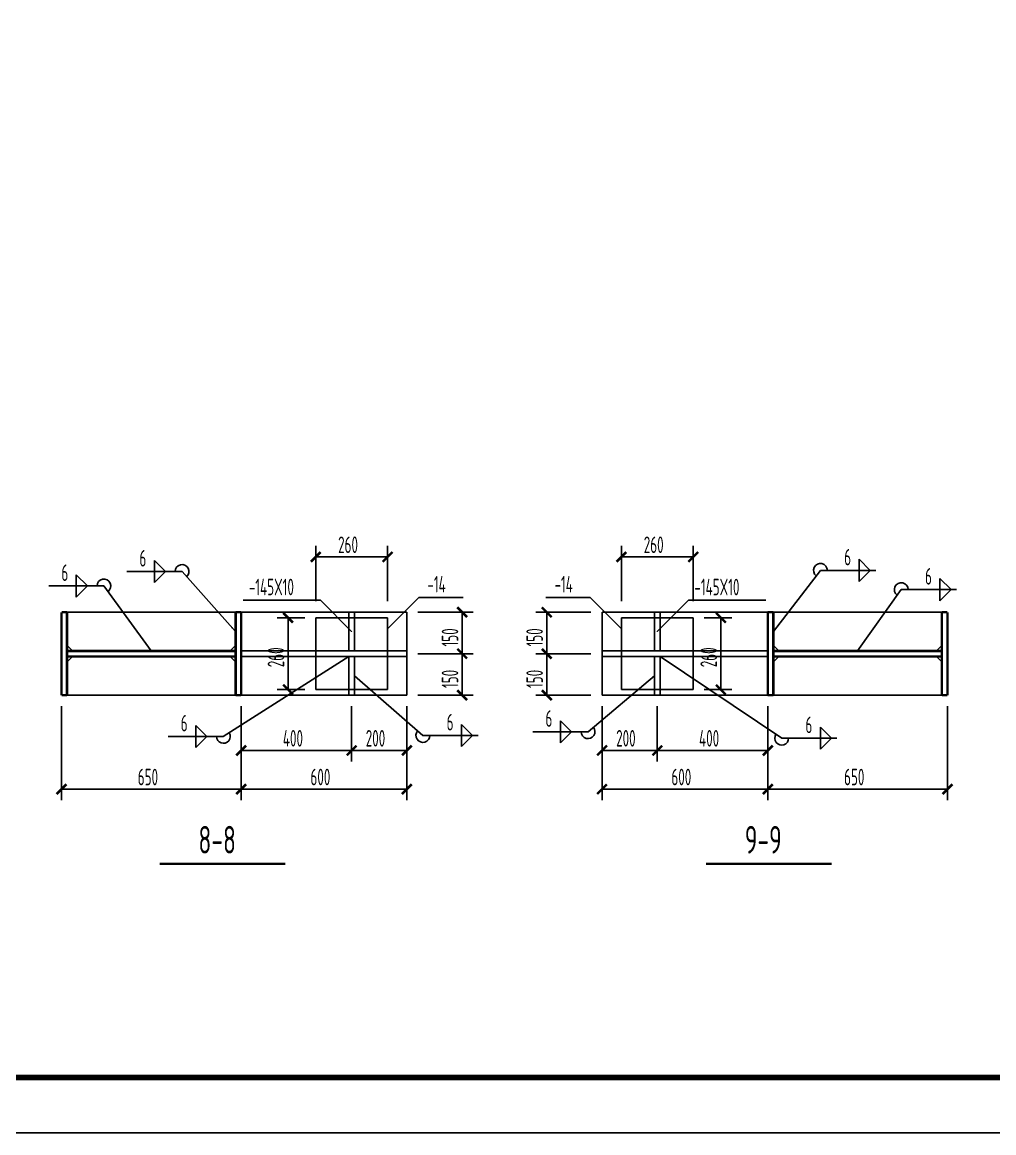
# Model space of a CAD drawing. Extents: x 9539573 to 9710259, y 1656270 to 2510207.
# Drawn here: x 9647747 to 9665328, y 1721983 to 1742066 of the extents above; entities that cross this region are included whole.
import ezdxf

# ---------------------------------------------------------------- set-up
doc = ezdxf.new("R2010")
doc.units = 0
doc.header["$LTSCALE"] = 1000
doc.header["$MEASUREMENT"] = 0
for name, color, linetype in [('10', 7, 'CONTINUOUS'), ('PUB_TITLE', 4, 'CONTINUOUS'), ('尺寸标注', 86, 'CONTINUOUS'), ('焊缝标注', 6, 'CONTINUOUS'), ('编号标注', 253, 'CONTINUOUS'), ('钢板标注', 6, 'CONTINUOUS')]:
    doc.layers.add(name, color=color, linetype=linetype)
doc.styles.add('TSSD_REIN', font='atssdeng.shx', dxfattribs={"width": 0.7, "bigfont": 'atssdchn.shx'})

msp = doc.modelspace()

# ---------------------------------------------------------------- linework, layer by layer
at = {"layer": '10', "ltscale": 0.1, "const_width": 45}
for points in [[(9650233.1, 1726846.6), (9652506.9, 1726846.6)], [(9660120.5, 1726846.6), (9662394.3, 1726846.6)]]:
    msp.add_lwpolyline(points, dxfattribs=at)
at = {"layer": 'PUB_TITLE'}
msp.add_lwpolyline([(9598809.4, 1721982.8), (9682909.4, 1721982.8), (9682909.4, 1781382.8), (9598809.4, 1781382.8)], close=True, dxfattribs=at)
at = {"layer": 'PUB_TITLE', "const_width": 100}
msp.add_lwpolyline([(9601309.4, 1722982.8), (9681909.4, 1722982.8), (9681909.4, 1780382.8), (9601309.4, 1780382.8)], close=True, dxfattribs=at)
at = {"layer": '尺寸标注'}
for p, q in [((9653058.1, 1731596.6), (9653058.1, 1732596.6)), ((9654358.1, 1731596.6), (9654358.1, 1732596.6)), ((9658589, 1731596.6), (9658589, 1732596.6)), ((9659889, 1731596.6), (9659889, 1732596.6)), ((9653058.1, 1732396.6), (9654358.1, 1732396.6)), ((9659889, 1732396.6), (9658589, 1732396.6)), ((9654908.1, 1731396.6), (9655908.1, 1731396.6)), ((9655708.1, 1730646.6), (9655708.1, 1731396.6)), ((9658039, 1731396.6), (9657039, 1731396.6)), ((9657239, 1730646.6), (9657239, 1731396.6)), ((9652858.1, 1731296.6), (9652358.1, 1731296.6)), ((9652558.1, 1729996.6), (9652558.1, 1731296.6)), ((9660089, 1731296.6), (9660589, 1731296.6)), ((9660389, 1729996.6), (9660389, 1731296.6)), ((9654908.1, 1730646.6), (9655908.1, 1730646.6)), ((9654908.1, 1730646.6), (9655908.1, 1730646.6)), ((9655708.1, 1729896.6), (9655708.1, 1730646.6)), ((9658039, 1730646.6), (9657039, 1730646.6)), ((9658039, 1730646.6), (9657039, 1730646.6)), ((9657239, 1729896.6), (9657239, 1730646.6)), ((9652858.1, 1729996.6), (9652358.1, 1729996.6)), ((9660089, 1729996.6), (9660589, 1729996.6)), ((9654908.1, 1729896.6), (9655908.1, 1729896.6)), ((9658039, 1729896.6), (9657039, 1729896.6)), ((9648458.1, 1729696.6), (9648458.1, 1727996.6)), ((9651708.1, 1729696.6), (9651708.1, 1728696.6)), ((9651708.1, 1729696.6), (9651708.1, 1727996.6)), ((9651708.1, 1729696.6), (9651708.1, 1727996.6)), ((9653708.1, 1729696.6), (9653708.1, 1728696.6)), ((9653708.1, 1729696.6), (9653708.1, 1728696.6)), ((9654708.1, 1729696.6), (9654708.1, 1728696.6)), ((9654708.1, 1729696.6), (9654708.1, 1727996.6)), ((9658239, 1729696.6), (9658239, 1728696.6)), ((9658239, 1729696.6), (9658239, 1727996.6)), ((9659239, 1729696.6), (9659239, 1728696.6)), ((9659239, 1729696.6), (9659239, 1728696.6)), ((9661239, 1729696.6), (9661239, 1728696.6)), ((9661239, 1729696.6), (9661239, 1727996.6)), ((9661239, 1729696.6), (9661239, 1727996.6)), ((9664489, 1729696.6), (9664489, 1727996.6)), ((9651708.1, 1728896.6), (9653708.1, 1728896.6)), ((9653708.1, 1728896.6), (9654708.1, 1728896.6)), ((9659239, 1728896.6), (9658239, 1728896.6)), ((9661239, 1728896.6), (9659239, 1728896.6)), ((9648458.1, 1728196.6), (9651708.1, 1728196.6)), ((9651708.1, 1728196.6), (9654708.1, 1728196.6)), ((9661239, 1728196.6), (9658239, 1728196.6)), ((9664489, 1728196.6), (9661239, 1728196.6))]:
    msp.add_line(p, q, dxfattribs=at)
at = {"layer": '尺寸标注', "const_width": 45}
for points in [[(9652969.7, 1732308.2), (9653146.5, 1732485)], [(9654269.7, 1732308.2), (9654446.5, 1732485)], [(9658500.7, 1732308.2), (9658677.4, 1732485)], [(9659800.7, 1732308.2), (9659977.4, 1732485)], [(9652469.7, 1731385), (9652646.5, 1731208.2)], [(9655619.7, 1731485), (9655796.5, 1731308.2)], [(9657150.7, 1731485), (9657327.4, 1731308.2)], [(9660300.7, 1731385), (9660477.4, 1731208.2)], [(9655619.7, 1730735), (9655796.5, 1730558.2)], [(9655619.7, 1730735), (9655796.5, 1730558.2)], [(9657150.7, 1730735), (9657327.4, 1730558.2)], [(9657150.7, 1730735), (9657327.4, 1730558.2)], [(9652469.7, 1730085), (9652646.5, 1729908.2)], [(9655619.7, 1729985), (9655796.5, 1729808.2)], [(9657150.7, 1729985), (9657327.4, 1729808.2)], [(9660300.7, 1730085), (9660477.4, 1729908.2)], [(9651619.7, 1728808.2), (9651796.5, 1728985)], [(9653619.7, 1728808.2), (9653796.5, 1728985)], [(9653619.7, 1728808.2), (9653796.5, 1728985)], [(9654619.7, 1728808.2), (9654796.5, 1728985)], [(9658150.7, 1728808.2), (9658327.4, 1728985)], [(9659150.7, 1728808.2), (9659327.4, 1728985)], [(9659150.7, 1728808.2), (9659327.4, 1728985)], [(9661150.7, 1728808.2), (9661327.4, 1728985)], [(9648369.7, 1728108.2), (9648546.5, 1728285)], [(9651619.7, 1728108.2), (9651796.5, 1728285)], [(9651619.7, 1728108.2), (9651796.5, 1728285)], [(9654619.7, 1728108.2), (9654796.5, 1728285)], [(9658150.7, 1728108.2), (9658327.4, 1728285)], [(9661150.7, 1728108.2), (9661327.4, 1728285)], [(9661150.7, 1728108.2), (9661327.4, 1728285)], [(9664400.7, 1728108.2), (9664577.4, 1728285)]]:
    msp.add_lwpolyline(points, dxfattribs=at)
at = {"layer": '尺寸标注', "color": 3, "const_width": 45}
for points in [[(9648558.1, 1731396.6), (9648458.1, 1731396.6)], [(9648458.1, 1731396.6), (9648458.1, 1729896.6)], [(9648558.1, 1729896.6), (9648558.1, 1731396.6)], [(9651708.1, 1731396.6), (9651608.1, 1731396.6)], [(9651608.1, 1731396.6), (9651608.1, 1729896.6)], [(9651708.1, 1729896.6), (9651708.1, 1731396.6)], [(9661239, 1729896.6), (9661239, 1731396.6)], [(9661239, 1731396.6), (9661339, 1731396.6)], [(9661339, 1731396.6), (9661339, 1729896.6)], [(9664389, 1729896.6), (9664389, 1731396.6)], [(9664389, 1731396.6), (9664489, 1731396.6)], [(9664489, 1731396.6), (9664489, 1729896.6)], [(9648558.1, 1730696.6), (9651608.1, 1730696.6)], [(9648558.1, 1730596.6), (9651608.1, 1730596.6)], [(9664389, 1730696.6), (9661339, 1730696.6)], [(9664389, 1730596.6), (9661339, 1730596.6)], [(9648458.1, 1729896.6), (9648558.1, 1729896.6)], [(9651608.1, 1729896.6), (9651708.1, 1729896.6)], [(9661339, 1729896.6), (9661239, 1729896.6)], [(9664489, 1729896.6), (9664389, 1729896.6)]]:
    msp.add_lwpolyline(points, dxfattribs=at)
at = {"layer": '焊缝标注'}
for p, q in [((9650338.7, 1732132.6), (9650138.7, 1732332.6)), ((9650138.7, 1732132.6), (9650138.7, 1732332.6)), ((9662891.6, 1732353.5), (9663091.6, 1732153.5)), ((9662891.6, 1732153.5), (9662891.6, 1732353.5)), ((9648925.6, 1731871.2), (9648725.6, 1732071.2)), ((9648725.6, 1731871.2), (9648725.6, 1732071.2)), ((9650638.7, 1732132.6), (9649638.7, 1732132.6)), ((9650338.7, 1732132.6), (9650138.7, 1731932.6)), ((9650138.7, 1732132.6), (9650138.7, 1731932.6)), ((9651608.1, 1731046.6), (9650638.7, 1732132.6)), ((9661339, 1731046.6), (9662191.6, 1732153.5)), ((9662191.6, 1732153.5), (9663191.6, 1732153.5)), ((9662891.6, 1731953.5), (9663091.6, 1732153.5)), ((9662891.6, 1732153.5), (9662891.6, 1731953.5)), ((9664353.7, 1732005.4), (9664553.7, 1731805.4)), ((9664353.7, 1731805.4), (9664353.7, 1732005.4)), ((9649225.6, 1731871.2), (9648225.6, 1731871.2)), ((9648925.6, 1731871.2), (9648725.6, 1731671.2)), ((9648725.6, 1731871.2), (9648725.6, 1731671.2)), ((9650083.1, 1730696.6), (9649225.6, 1731871.2)), ((9662864, 1730696.6), (9663653.7, 1731805.4)), ((9663653.7, 1731805.4), (9664653.7, 1731805.4)), ((9664353.7, 1731605.4), (9664553.7, 1731805.4)), ((9664353.7, 1731805.4), (9664353.7, 1731605.4)), ((9653658.1, 1730596.6), (9651386.1, 1729150.7)), ((9659289, 1730596.6), (9661490.4, 1729119.3)), ((9653758.1, 1730246.6), (9654996.8, 1729167.8)), ((9659189, 1730246.6), (9657985.8, 1729235)), ((9657685.8, 1729235), (9657485.8, 1729435)), ((9657485.8, 1729235), (9657485.8, 1729435)), ((9651086.1, 1729150.7), (9650886.1, 1729350.7)), ((9650886.1, 1729150.7), (9650886.1, 1729350.7)), ((9655696.8, 1729367.8), (9655896.8, 1729167.8)), ((9655696.8, 1729167.8), (9655696.8, 1729367.8)), ((9657985.8, 1729235), (9656985.8, 1729235)), ((9657685.8, 1729235), (9657485.8, 1729035)), ((9657485.8, 1729235), (9657485.8, 1729035)), ((9662190.4, 1729319.3), (9662390.4, 1729119.3)), ((9662190.4, 1729119.3), (9662190.4, 1729319.3)), ((9651386.1, 1729150.7), (9650386.1, 1729150.7)), ((9651086.1, 1729150.7), (9650886.1, 1728950.7)), ((9650886.1, 1729150.7), (9650886.1, 1728950.7)), ((9654996.8, 1729167.8), (9655996.8, 1729167.8)), ((9655696.8, 1728967.8), (9655896.8, 1729167.8)), ((9655696.8, 1729167.8), (9655696.8, 1728967.8)), ((9661490.4, 1729119.3), (9662490.4, 1729119.3)), ((9662190.4, 1728919.3), (9662390.4, 1729119.3)), ((9662190.4, 1729119.3), (9662190.4, 1728919.3))]:
    msp.add_line(p, q, dxfattribs=at)
at = {"layer": '焊缝标注', "color": 2}
for points in [[(9653658.1, 1730696.6), (9653658.1, 1731396.6)], [(9653658.1, 1731396.6), (9653758.1, 1731396.6)], [(9653758.1, 1730696.6), (9653758.1, 1731396.6)], [(9659189, 1730696.6), (9659189, 1731396.6)], [(9659289, 1731396.6), (9659189, 1731396.6)], [(9659289, 1730696.6), (9659289, 1731396.6)], [(9651708.1, 1730696.6), (9654708.1, 1730696.6)], [(9651708.1, 1730596.6), (9654708.1, 1730596.6)], [(9653658.1, 1730596.6), (9653658.1, 1729896.6)], [(9653758.1, 1730596.6), (9653758.1, 1729896.6)], [(9661239, 1730696.6), (9658239, 1730696.6)], [(9661239, 1730596.6), (9658239, 1730596.6)], [(9659189, 1730596.6), (9659189, 1729896.6)], [(9659289, 1730596.6), (9659289, 1729896.6)], [(9653658.1, 1729896.6), (9653758.1, 1729896.6)], [(9659289, 1729896.6), (9659189, 1729896.6)]]:
    msp.add_lwpolyline(points, dxfattribs=at)
at = {"layer": '焊缝标注'}
for centre, start, end in [((9650638.7, 1732132.6), 311.7539, 180.00001), ((9662191.6, 1732153.5), 0, 232.3958), ((9649225.6, 1731871.2), 306.13061, 180.00001), ((9663653.7, 1731805.4), 0, 234.54413), ((9651386.1, 1729150.7), 179.99999, 32.47199), ((9654996.8, 1729167.8), 138.94755, 0), ((9657985.8, 1729235), 179.99999, 40.05244), ((9661490.4, 1729119.3), 146.13574, 0)]:
    msp.add_arc(centre, 125, start, end, dxfattribs=at)
for points in [[(9651608.1, 1731046.6), (9651552.7, 1731131.2), (9651530.3, 1731111.2)], [(9661339, 1731046.6), (9661411.9, 1731116.6), (9661388.2, 1731134.9)], [(9650083.1, 1730696.6), (9650036.3, 1730786.2), (9650012.1, 1730768.5)], [(9653658.1, 1730596.6), (9653565.7, 1730555.5), (9653581.8, 1730530.2)], [(9659289, 1730596.6), (9659363.7, 1730528.4), (9659380.4, 1730553.3)], [(9662864, 1730696.6), (9662934.3, 1730769.3), (9662909.8, 1730786.7)], [(9653758.1, 1730246.6), (9653823.7, 1730169.6), (9653843.4, 1730192.2)], [(9659189, 1730246.6), (9659102.9, 1730193.7), (9659122.2, 1730170.7)]]:
    msp.add_solid(points, dxfattribs=at)
at = {"layer": '编号标注', "color": 2}
for points in [[(9648558.1, 1731396.6), (9651608.1, 1731396.6)], [(9651708.1, 1731396.6), (9654708.1, 1731396.6)], [(9651708.1, 1729896.6), (9651708.1, 1731396.6)], [(9654708.1, 1731396.6), (9654708.1, 1729896.6)], [(9661239, 1731396.6), (9658239, 1731396.6)], [(9658239, 1731396.6), (9658239, 1729896.6)], [(9661239, 1729896.6), (9661239, 1731396.6)], [(9664389, 1731396.6), (9661339, 1731396.6)], [(9654358.1, 1731296.6), (9653058.1, 1731296.6)], [(9653058.1, 1731296.6), (9653058.1, 1729996.6)], [(9654358.1, 1729996.6), (9654358.1, 1731296.6)], [(9658589, 1729996.6), (9658589, 1731296.6)], [(9658589, 1731296.6), (9659889, 1731296.6)], [(9659889, 1731296.6), (9659889, 1729996.6)], [(9648558.1, 1730796.6), (9648658.1, 1730696.6)], [(9651608.1, 1730796.6), (9651508.1, 1730696.6)], [(9661339, 1730796.6), (9661439, 1730696.6)], [(9664389, 1730796.6), (9664289, 1730696.6)], [(9648558.1, 1730496.6), (9648658.1, 1730596.6)], [(9651608.1, 1730496.6), (9651508.1, 1730596.6)], [(9661339, 1730496.6), (9661439, 1730596.6)], [(9664389, 1730496.6), (9664289, 1730596.6)], [(9653058.1, 1729996.6), (9654358.1, 1729996.6)], [(9659889, 1729996.6), (9658589, 1729996.6)], [(9648558.1, 1729896.6), (9651608.1, 1729896.6)], [(9654708.1, 1729896.6), (9651708.1, 1729896.6)], [(9658239, 1729896.6), (9661239, 1729896.6)], [(9664389, 1729896.6), (9661339, 1729896.6)]]:
    msp.add_lwpolyline(points, dxfattribs=at)
at = {"layer": '钢板标注'}
for p, q in [((9653143.1, 1731612.9), (9651743.1, 1731612.9)), ((9653708.1, 1731046.6), (9653143.1, 1731612.9)), ((9654358.1, 1731096.6), (9654924, 1731662)), ((9654924, 1731662), (9655724, 1731662)), ((9658024, 1731662.9), (9657224, 1731662.9)), ((9658589, 1731096.6), (9658024, 1731662.9)), ((9659239, 1731046.6), (9659805, 1731612)), ((9659805, 1731612), (9661205, 1731612))]:
    msp.add_line(p, q, dxfattribs=at)
at = {"layer": '钢板标注', "const_width": 10}
for points in [[(9653713.1, 1731046.6, 1), (9653703.1, 1731046.6, 1), (9653713.1, 1731046.6, 1)], [(9654363.1, 1731096.6, 1), (9654353.1, 1731096.6, 1), (9654363.1, 1731096.6, 1)], [(9658594.1, 1731096.6, 1), (9658584, 1731096.6, 1), (9658594.1, 1731096.6, 1)], [(9659244.1, 1731046.6, 1), (9659234, 1731046.6, 1), (9659244.1, 1731046.6, 1)]]:
    msp.add_lwpolyline(points, format="xyb", dxfattribs=at)

# ---------------------------------------------------------------- texts
at = {"layer": '10', "ltscale": 0.1, "style": 'TSSD_REIN', "width": 0.65}
for s, p in [('8-8', (9650935.1, 1727032.1)), ('9-9', (9660822.5, 1727032.1))]:
    msp.add_text(s, height=500, dxfattribs=at).set_placement(p)
at = {"layer": '尺寸标注', "style": 'TSSD_REIN', "width": 0.6}
for s, p in [('260', (9653463.1, 1732466.6)), ('260', (9658994.1, 1732466.6)), ('400', (9652463.1, 1728966.6)), ('200', (9653963.1, 1728966.6)), ('200', (9658494.1, 1728966.6)), ('400', (9659994.1, 1728966.6)), ('650', (9649838.1, 1728266.6)), ('600', (9652963.1, 1728266.6)), ('600', (9659494.1, 1728266.6)), ('650', (9662619.1, 1728266.6))]:
    msp.add_text(s, height=300, dxfattribs=at).set_placement(p)
for s, p in [('150', (9655638.1, 1730776.6)), ('150', (9657169.1, 1730776.6)), ('260', (9652488.1, 1730401.6)), ('260', (9660319.1, 1730401.6)), ('150', (9655638.1, 1730026.6)), ('150', (9657169.1, 1730026.6))]:
    msp.add_text(s, height=300, rotation=90, dxfattribs=at).set_placement(p)
at = {"layer": '焊缝标注', "style": 'TSSD_REIN', "width": 0.6}
for p in [(9649868.7, 1732222.6), (9662621.7, 1732243.5), (9648455.6, 1731961.2), (9664083.7, 1731895.4), (9657215.8, 1729325), (9650616.1, 1729240.7), (9655426.8, 1729257.8), (9661920.4, 1729209.3)]:
    msp.add_text('6', height=300, dxfattribs=at).set_placement(p)
at = {"layer": '钢板标注', "style": 'TSSD_REIN', "width": 0.6}
for s, p in [('-145X10', (9651848.1, 1731702.9)), ('-14', (9655079, 1731752)), ('-14', (9657379, 1731752.9)), ('-145X10', (9659910, 1731702))]:
    msp.add_text(s, height=300, dxfattribs=at).set_placement(p)

doc.saveas('drawing.dxf')
